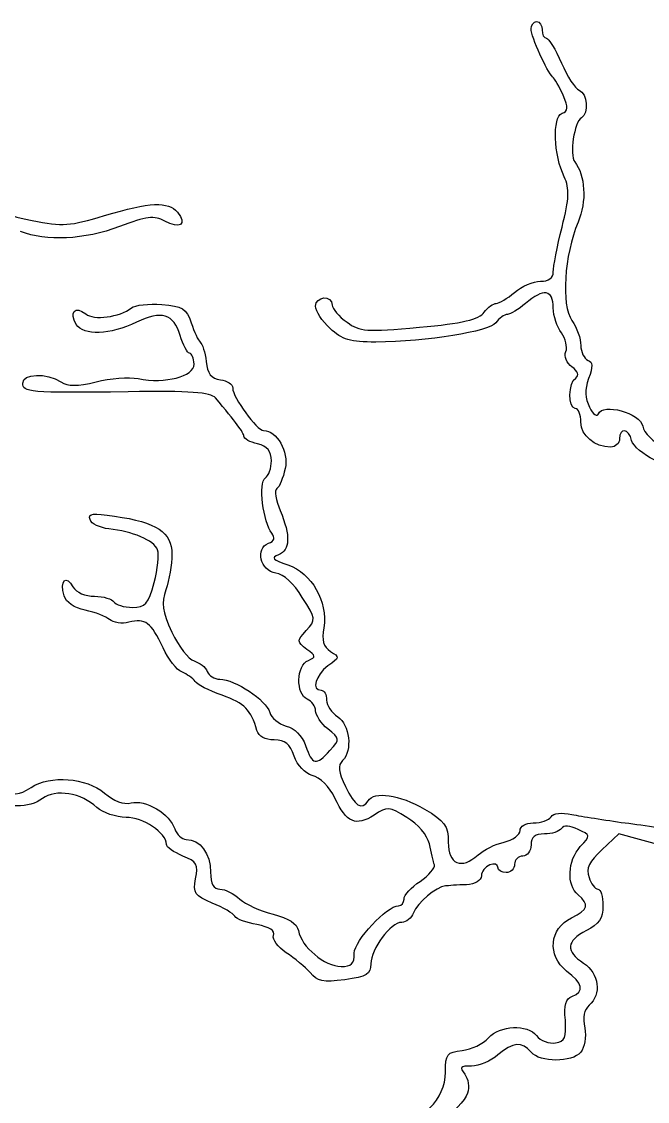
# Model space of a CAD drawing. Extents: x 0 to 12.7, y 0 to 7.2.
# Drawn here: x 2.874 to 4.133, y 3.185 to 5.356 of the extents above; entities that cross this region are included whole.
import ezdxf

# ---------------------------------------------------------------- set-up
doc = ezdxf.new("R2010")
doc.units = 0
doc.header["$MEASUREMENT"] = 0
doc.layers.get('0').update_dxf_attribs({"linetype": 'CONTINUOUS'})

msp = doc.modelspace()

# ---------------------------------------------------------------- linework, layer by layer
at = {"color": 0}
for p, q in [((4.07547, 3.72233), (4.04107, 3.69011)), ((4.16553, 3.69792), (4.07547, 3.72233))]:
    msp.add_line(p, q, dxfattribs=at)
for points in [[(3.89887, 5.34125), (3.89887, 5.34907), (3.9044, 5.35574), (3.90994, 5.35574)], [(3.94211, 5.24463), (3.93104, 5.25461), (3.89887, 5.3246), (3.89887, 5.34125)], [(3.90994, 5.35574), (3.91661, 5.35574), (3.92106, 5.34799), (3.92106, 5.33903)], [(3.92106, 5.33903), (3.92106, 5.33014), (3.92437, 5.32238), (3.9299, 5.32238)], [(3.9299, 5.32238), (3.93435, 5.32238), (3.94769, 5.30018), (3.95996, 5.2724)], [(3.95996, 5.2724), (3.97108, 5.24571), (3.98774, 5.22021), (3.9955, 5.21793)], [(3.96326, 5.2079), (3.95551, 5.22456), (3.94661, 5.24126), (3.94211, 5.24463)], [(3.9955, 5.21793), (4.01215, 5.21126), (4.01551, 5.17128), (3.99994, 5.16238)], [(3.96104, 5.17128), (3.97325, 5.17572), (3.97439, 5.1824), (3.96326, 5.2079)], [(3.9655, 5.04351), (3.94439, 5.08686), (3.94103, 5.16347), (3.96104, 5.17128)], [(3.99994, 5.16238), (3.98551, 5.15354), (3.97547, 5.08794), (3.9866, 5.07346)], [(3.9866, 5.07346), (4.00771, 5.04796), (4.01107, 4.99349), (3.99328, 4.95236)], [(2.82661, 5.04351), (2.7921, 4.99121), (2.80436, 4.97456), (2.89546, 4.95574)], [(3.96104, 4.94239), (3.97547, 5.00125), (3.97661, 5.01904), (3.9655, 5.04351)], [(3.04101, 4.96571), (3.13325, 4.99349), (3.16878, 4.99457), (3.18772, 4.97239)], [(3.18772, 4.97239), (3.20768, 4.94797), (3.19211, 4.93793), (3.16217, 4.95458)], [(2.89546, 4.95574), (2.95768, 4.94353), (2.97103, 4.94461), (3.04101, 4.96571)], [(3.16217, 4.95458), (3.141, 4.96571), (3.12543, 4.96463), (3.07101, 4.94353)], [(3.99328, 4.95236), (3.9655, 4.88569), (3.95882, 4.78569), (3.98101, 4.75461)], [(3.07101, 4.94353), (2.99989, 4.91683), (2.92432, 4.91347), (2.87213, 4.93349)], [(3.94331, 4.85232), (3.94331, 4.86236), (3.95107, 4.90354), (3.96104, 4.94239)], [(3.91769, 4.8335), (3.93435, 4.8335), (3.94331, 4.84011), (3.94331, 4.85232)], [(3.8655, 4.81125), (3.87993, 4.82346), (3.90326, 4.8335), (3.91769, 4.8335)], [(3.94331, 4.78011), (3.94331, 4.81685), (3.92329, 4.82021), (3.88775, 4.78907)], [(3.4655, 4.78347), (3.4655, 4.8035), (3.49886, 4.80681), (3.49886, 4.78569)], [(3.82883, 4.78907), (3.83436, 4.78907), (3.85107, 4.79904), (3.8655, 4.81125)], [(2.98438, 4.74681), (2.96881, 4.77018), (2.98215, 4.78569), (3.00319, 4.7679)], [(3.00319, 4.7679), (3.01992, 4.75461), (3.07101, 4.76129), (3.09549, 4.78011)], [(3.09549, 4.78011), (3.10211, 4.78569), (3.12989, 4.78907), (3.15657, 4.78683)], [(3.15657, 4.78683), (3.19764, 4.78347), (3.20546, 4.77903), (3.2155, 4.75017)], [(3.49436, 4.73904), (3.47879, 4.75353), (3.4655, 4.77349), (3.4655, 4.78347)], [(3.49886, 4.78569), (3.49886, 4.77903), (3.51215, 4.76237), (3.52881, 4.75125)], [(3.80442, 4.77126), (3.81218, 4.78131), (3.82324, 4.78907), (3.82883, 4.78907)], [(3.88775, 4.78907), (3.87326, 4.77686), (3.85661, 4.76682), (3.85107, 4.76682)], [(3.95996, 4.73014), (3.95107, 4.74121), (3.94331, 4.76346), (3.94331, 4.78011)], [(3.19325, 4.72456), (3.1799, 4.7679), (3.15549, 4.77572), (3.10547, 4.75125)], [(3.67437, 4.74121), (3.76107, 4.74908), (3.79438, 4.75678), (3.80442, 4.77126)], [(3.85107, 4.76682), (3.84549, 4.76682), (3.83436, 4.75906), (3.82775, 4.75017)], [(3.10547, 4.75125), (3.05214, 4.72575), (2.99881, 4.72347), (2.98438, 4.74681)], [(3.2155, 4.75017), (3.22103, 4.73128), (3.22993, 4.71463), (3.23324, 4.71126)], [(3.58658, 4.71126), (3.53549, 4.71126), (3.51882, 4.71571), (3.49436, 4.73904)], [(3.52881, 4.75125), (3.55442, 4.73236), (3.56662, 4.73128), (3.67437, 4.74121)], [(3.82775, 4.75017), (3.81435, 4.73236), (3.69103, 4.71235), (3.58658, 4.71126)], [(3.98101, 4.75461), (3.99104, 4.74013), (3.99886, 4.71793), (3.99886, 4.70458)], [(3.21212, 4.68901), (3.20768, 4.68901), (3.19883, 4.70574), (3.19325, 4.72456)], [(3.96881, 4.69239), (3.97217, 4.70122), (3.96772, 4.71793), (3.95996, 4.73014)], [(3.23324, 4.71126), (3.23774, 4.7079), (3.24328, 4.69015), (3.24544, 4.67236)], [(3.98101, 4.66124), (3.96994, 4.669), (3.96436, 4.6824), (3.96881, 4.69239)], [(3.99886, 4.70458), (3.99886, 4.69125), (4.00549, 4.6779), (4.01329, 4.67453)], [(3.22103, 4.66683), (3.22103, 4.67904), (3.21658, 4.68901), (3.21212, 4.68901)], [(3.24544, 4.67236), (3.24767, 4.64794), (3.25549, 4.63792), (3.27436, 4.63569)], [(4.01329, 4.67453), (4.02328, 4.67128), (4.02328, 4.66233), (4.01438, 4.63792)], [(2.87657, 4.62901), (2.87657, 4.64794), (2.92432, 4.65012), (2.95324, 4.63129)], [(3.10878, 4.63792), (3.16325, 4.62685), (3.22103, 4.64242), (3.22103, 4.66683)], [(3.98882, 4.63906), (3.9955, 4.64458), (3.99328, 4.65235), (3.98101, 4.66124)], [(3.08882, 4.61128), (2.88769, 4.60906), (2.87657, 4.61014), (2.87657, 4.62901)], [(2.95324, 4.63129), (2.96881, 4.62235), (2.98546, 4.62235), (3.02436, 4.63129)], [(3.02436, 4.63129), (3.05214, 4.63906), (3.0899, 4.64122), (3.10878, 4.63792)], [(3.27436, 4.63569), (3.28771, 4.63346), (3.29883, 4.62685), (3.29883, 4.61897)], [(3.98774, 4.5779), (3.97325, 4.5779), (3.97325, 4.6301), (3.98882, 4.63906)], [(4.01438, 4.63792), (4.00662, 4.61464), (4.00662, 4.59907), (4.0166, 4.58014)], [(3.26432, 4.59907), (3.25439, 4.61014), (3.21322, 4.61344), (3.08882, 4.61128)], [(3.29883, 4.61897), (3.29883, 4.60015), (3.34765, 4.53347), (3.36106, 4.53347)], [(3.32107, 4.52235), (3.32107, 4.52903), (3.3055, 4.55013), (3.26432, 4.59907)], [(4.0344, 4.56679), (4.04215, 4.59011), (4.11882, 4.56793), (4.12326, 4.54237)], [(3.99886, 4.55013), (3.99886, 4.56569), (3.99442, 4.5779), (3.98774, 4.5779)], [(4.0166, 4.58014), (4.02328, 4.56569), (4.03217, 4.56017), (4.0344, 4.56679)], [(4.05881, 4.50017), (4.02664, 4.50017), (3.99886, 4.52344), (3.99886, 4.55013)], [(4.10101, 4.51346), (4.09549, 4.53792), (4.07661, 4.54015), (4.07661, 4.51682)], [(4.12326, 4.54237), (4.12549, 4.52903), (4.14442, 4.51014), (4.16553, 4.49903)], [(3.34885, 4.50678), (3.33328, 4.51014), (3.32107, 4.51682), (3.32107, 4.52235)], [(3.36106, 4.53347), (3.38769, 4.53347), (3.41211, 4.49121), (3.4044, 4.45682)], [(4.07661, 4.51682), (4.07661, 4.50786), (4.06885, 4.50017), (4.05881, 4.50017)], [(3.37663, 4.47239), (3.37663, 4.4924), (3.36882, 4.50125), (3.34885, 4.50678)], [(4.1466, 4.47456), (4.1244, 4.4846), (4.10439, 4.50233), (4.10101, 4.51346)], [(3.36436, 4.43793), (3.37104, 4.44239), (3.37663, 4.4579), (3.37663, 4.47239)], [(3.4044, 4.45682), (3.3999, 4.43793), (3.39328, 4.42019), (3.38769, 4.41683)], [(3.37771, 4.32682), (3.35992, 4.34793), (3.34993, 4.43012), (3.36436, 4.43793)], [(3.38769, 4.41683), (3.38217, 4.41347), (3.38547, 4.3935), (3.39438, 4.37235)], [(3.0121, 4.3546), (3.00771, 4.36681), (3.01768, 4.36789), (3.06104, 4.36128)], [(3.39438, 4.37235), (3.41547, 4.32124), (3.41433, 4.29346), (3.391, 4.28347)], [(3.04992, 4.33567), (3.03217, 4.33794), (3.01432, 4.34571), (3.0121, 4.3546)], [(3.06104, 4.36128), (3.1466, 4.34901), (3.1766, 4.329), (3.1766, 4.28456)], [(3.14768, 4.29346), (3.141, 4.31233), (3.09657, 4.33128), (3.04992, 4.33567)], [(3.37104, 4.30681), (3.38325, 4.31125), (3.38439, 4.31787), (3.37771, 4.32682)], [(3.38547, 4.24675), (3.35439, 4.25125), (3.34326, 4.29676), (3.37104, 4.30681)], [(3.141, 4.22792), (3.14768, 4.25461), (3.15104, 4.28456), (3.14768, 4.29346)], [(3.1766, 4.28456), (3.1766, 4.2646), (3.17106, 4.23236), (3.16433, 4.21343)], [(3.391, 4.28347), (3.37543, 4.27789), (3.37879, 4.27344), (3.40994, 4.26346)], [(3.40994, 4.26346), (3.45768, 4.24675), (3.4899, 4.19011), (3.48215, 4.13683)], [(2.9599, 4.20122), (2.94993, 4.23128), (2.96436, 4.24457), (2.97771, 4.21897)], [(3.43881, 4.19792), (3.42215, 4.22569), (3.40104, 4.24457), (3.38547, 4.24675)], [(2.97771, 4.21897), (2.98438, 4.2079), (3.00211, 4.20014), (3.02106, 4.20014)], [(3.09765, 4.1779), (3.12326, 4.1779), (3.12879, 4.18457), (3.141, 4.22792)], [(3.16433, 4.21343), (3.15549, 4.18565), (3.15657, 4.17128), (3.1766, 4.12793)], [(3.00211, 4.17236), (2.98101, 4.17681), (2.96322, 4.18793), (2.9599, 4.20122)], [(3.02106, 4.20014), (3.03879, 4.20014), (3.05658, 4.19456), (3.05994, 4.18901)], [(3.44656, 4.13129), (3.46658, 4.15349), (3.46658, 4.15457), (3.43881, 4.19792)], [(3.05106, 4.15349), (3.04438, 4.15907), (3.02214, 4.16792), (3.00211, 4.17236)], [(3.05994, 4.18901), (3.06326, 4.18349), (3.07992, 4.1779), (3.09765, 4.1779)], [(3.0899, 4.14794), (3.07661, 4.14458), (3.05875, 4.14675), (3.05106, 4.15349)], [(3.15881, 4.09679), (3.13433, 4.14794), (3.12326, 4.15679), (3.0899, 4.14794)], [(3.1766, 4.12793), (3.18989, 4.09901), (3.20996, 4.07346), (3.22103, 4.07015)], [(3.44769, 4.09347), (3.42774, 4.10906), (3.42774, 4.11014), (3.44656, 4.13129)], [(3.48215, 4.13683), (3.47771, 4.11122), (3.48101, 4.09901), (3.4955, 4.08903)], [(3.19656, 4.04796), (3.18658, 4.05122), (3.16986, 4.07346), (3.15881, 4.09679)], [(3.45107, 4.07124), (3.46658, 4.0779), (3.46658, 4.08008), (3.44769, 4.09347)], [(3.4955, 4.08903), (3.51432, 4.0779), (3.51432, 4.07682), (3.4899, 4.06017)], [(3.22103, 4.07015), (3.23215, 4.06679), (3.24436, 4.05789), (3.24767, 4.04904)], [(3.44883, 3.99349), (3.42546, 4.00233), (3.4266, 4.06233), (3.45107, 4.07124)], [(3.22325, 4.02903), (3.21881, 4.03564), (3.2066, 4.04346), (3.19656, 4.04796)], [(3.24767, 4.04904), (3.25103, 4.0401), (3.26215, 4.03347), (3.27328, 4.03347)], [(3.4899, 4.06017), (3.4655, 4.04124), (3.4566, 4.01124), (3.47661, 4.01124)], [(3.27772, 4.00125), (3.25103, 4.01014), (3.22661, 4.02344), (3.22325, 4.02903)], [(3.27328, 4.03347), (3.30322, 4.03347), (3.3666, 3.99121), (3.37326, 3.96679)], [(3.34765, 3.93007), (3.33544, 3.97233), (3.32324, 3.98454), (3.27772, 4.00125)], [(3.47661, 4.01124), (3.48329, 4.01124), (3.48774, 4.00233), (3.48774, 3.99121)], [(3.4655, 3.97017), (3.4655, 3.979), (3.45768, 3.98899), (3.44883, 3.99349)], [(3.48774, 3.99121), (3.48774, 3.98128), (3.49767, 3.96571), (3.50993, 3.95785)], [(3.37326, 3.96679), (3.37663, 3.95568), (3.391, 3.94347), (3.40657, 3.93901)], [(3.4899, 3.93343), (3.47661, 3.94456), (3.4655, 3.96121), (3.4655, 3.97017)], [(3.50993, 3.95785), (3.53435, 3.94239), (3.53993, 3.89008), (3.51992, 3.87017)], [(3.38217, 3.91124), (3.36436, 3.91124), (3.35101, 3.919), (3.34765, 3.93007)], [(3.40657, 3.93901), (3.42324, 3.93565), (3.43772, 3.92014), (3.44547, 3.90012)], [(3.49436, 3.89008), (3.51551, 3.91342), (3.51432, 3.91342), (3.4899, 3.93343)], [(3.42215, 3.87901), (3.41433, 3.90349), (3.4044, 3.91124), (3.38217, 3.91124)], [(3.44547, 3.90012), (3.45876, 3.86014), (3.46658, 3.85906), (3.49436, 3.89008)], [(3.45876, 3.84011), (3.44439, 3.84347), (3.42882, 3.86014), (3.42215, 3.87901)], [(3.51992, 3.87017), (3.50993, 3.86014), (3.51107, 3.84674), (3.52544, 3.81787)], [(2.89328, 3.81569), (2.93213, 3.84119), (3.00439, 3.83567), (3.04101, 3.80458)], [(3.50439, 3.79454), (3.49328, 3.81679), (3.47433, 3.83681), (3.45876, 3.84011)], [(2.82101, 3.81569), (2.86214, 3.79904), (2.86768, 3.79904), (2.89328, 3.81569)], [(3.02544, 3.77572), (2.9955, 3.80458), (2.94211, 3.81342), (2.91656, 3.79346)], [(3.04101, 3.80458), (3.05994, 3.78792), (3.07878, 3.78125), (3.09435, 3.78456)], [(3.52544, 3.81787), (3.54438, 3.77789), (3.55881, 3.76899), (3.57107, 3.78901)], [(3.57107, 3.78901), (3.58328, 3.80903), (3.63439, 3.80122), (3.6844, 3.77235)], [(2.91656, 3.79346), (2.88878, 3.77344), (2.84543, 3.77344), (2.79546, 3.79454)], [(3.09435, 3.78456), (3.12326, 3.79237), (3.17324, 3.76232), (3.18218, 3.73236)], [(3.58328, 3.76014), (3.5466, 3.73682), (3.52772, 3.74457), (3.50439, 3.79454)], [(3.08436, 3.75569), (3.06435, 3.75569), (3.03771, 3.7646), (3.02544, 3.77572)], [(3.64882, 3.75569), (3.61322, 3.77789), (3.60997, 3.77789), (3.58328, 3.76014)], [(3.6844, 3.77235), (3.72547, 3.74794), (3.73215, 3.73899), (3.73215, 3.70568)], [(3.90326, 3.74457), (3.91883, 3.74457), (3.93435, 3.75011), (3.93886, 3.75678)], [(3.93886, 3.75678), (3.94331, 3.7646), (3.95996, 3.76568), (3.98101, 3.76124)], [(3.98101, 3.76124), (3.99994, 3.75786), (4.04769, 3.75011), (4.08772, 3.74457)], [(3.16547, 3.70122), (3.16547, 3.72456), (3.11882, 3.75569), (3.08436, 3.75569)], [(3.69439, 3.70231), (3.68994, 3.72017), (3.67215, 3.74121), (3.64882, 3.75569)], [(3.87663, 3.729), (3.87663, 3.7379), (3.88775, 3.74457), (3.90326, 3.74457)], [(3.99328, 3.73128), (3.97661, 3.73899), (3.96436, 3.74013), (3.95996, 3.73346)], [(4.08772, 3.74457), (4.12771, 3.74013), (4.18218, 3.73008), (4.20996, 3.72342)], [(3.18218, 3.73236), (3.18658, 3.72125), (3.19656, 3.71121), (3.20546, 3.71121)], [(3.8444, 3.70568), (3.86214, 3.71012), (3.87663, 3.72017), (3.87663, 3.729)], [(3.92546, 3.72233), (3.90663, 3.72233), (3.89887, 3.71679), (3.89887, 3.70014)], [(3.95996, 3.73346), (3.95551, 3.72678), (3.94103, 3.72233), (3.92546, 3.72233)], [(3.99772, 3.69678), (4.01882, 3.71897), (4.01882, 3.72017), (3.99328, 3.73128)], [(3.19883, 3.6779), (3.1799, 3.68565), (3.16547, 3.69564), (3.16547, 3.70122)], [(3.20546, 3.71121), (3.23324, 3.71121), (3.25439, 3.68235), (3.25439, 3.64567)], [(3.70437, 3.6601), (3.70215, 3.66678), (3.69769, 3.68565), (3.69439, 3.70231)], [(3.73215, 3.70568), (3.73215, 3.66124), (3.75879, 3.65012), (3.79215, 3.68007)], [(3.79215, 3.68007), (3.80322, 3.69011), (3.82775, 3.70231), (3.8444, 3.70568)], [(3.89887, 3.70014), (3.89887, 3.68793), (3.89106, 3.6779), (3.88217, 3.6779)], [(3.99328, 3.6001), (3.96994, 3.61897), (3.97217, 3.669), (3.99772, 3.69678)], [(3.22433, 3.63232), (3.22993, 3.6601), (3.22661, 3.66678), (3.19883, 3.6779)], [(3.88217, 3.6779), (3.87326, 3.6779), (3.8655, 3.67014), (3.8655, 3.66124)], [(4.04107, 3.69011), (4.01551, 3.66678), (4.00879, 3.65349), (4.01551, 3.63456)], [(3.67546, 3.62679), (3.69331, 3.639), (3.7066, 3.65457), (3.70437, 3.6601)], [(3.81554, 3.6601), (3.80658, 3.65565), (3.79883, 3.64675), (3.79883, 3.63792)], [(3.83219, 3.65565), (3.83219, 3.66124), (3.82438, 3.66342), (3.81554, 3.6601)], [(3.84885, 3.64453), (3.83996, 3.64453), (3.83219, 3.64903), (3.83219, 3.65565)], [(3.8655, 3.66124), (3.8655, 3.65229), (3.85769, 3.64453), (3.84885, 3.64453)], [(3.25771, 3.58344), (3.22217, 3.59793), (3.21881, 3.60346), (3.22433, 3.63232)], [(3.25439, 3.64567), (3.25439, 3.62125), (3.25993, 3.61122), (3.27328, 3.61122)], [(3.64328, 3.59119), (3.64328, 3.59901), (3.65771, 3.61567), (3.67546, 3.62679)], [(3.79883, 3.63792), (3.79883, 3.62896), (3.78657, 3.62125), (3.76882, 3.62011)], [(4.01551, 3.63456), (4.01882, 3.62235), (4.02772, 3.61122), (4.03326, 3.61122)], [(3.27328, 3.61122), (3.28326, 3.61122), (3.301, 3.60232), (3.31326, 3.59119)], [(3.72661, 3.61789), (3.70768, 3.61567), (3.66992, 3.58453), (3.66217, 3.56342)], [(3.76882, 3.62011), (3.75103, 3.62011), (3.73215, 3.61789), (3.72661, 3.61789)], [(4.03326, 3.61122), (4.03885, 3.61122), (4.04329, 3.59674), (4.04329, 3.5779)], [(3.30322, 3.55675), (3.29992, 3.56233), (3.27989, 3.57454), (3.25771, 3.58344)], [(3.31326, 3.59119), (3.32437, 3.58128), (3.35439, 3.56679), (3.37993, 3.56119)], [(3.63217, 3.5779), (3.63883, 3.5779), (3.64328, 3.58453), (3.64328, 3.59119)], [(3.97993, 3.5535), (4.01438, 3.57015), (4.0166, 3.58008), (3.99328, 3.6001)], [(3.37993, 3.56119), (3.41211, 3.55231), (3.42774, 3.54237), (3.43099, 3.52789)], [(3.54329, 3.48236), (3.54329, 3.50786), (3.60878, 3.5779), (3.63217, 3.5779)], [(3.66217, 3.56342), (3.65881, 3.5535), (3.64768, 3.54454), (3.63883, 3.54454)], [(4.04329, 3.5779), (4.04329, 3.55231), (4.03549, 3.54118), (4.00999, 3.52789)], [(3.34765, 3.5401), (3.32661, 3.54346), (3.30658, 3.55122), (3.30322, 3.55675)], [(3.38103, 3.51785), (3.38439, 3.52789), (3.37326, 3.53456), (3.34765, 3.5401)], [(3.63883, 3.54454), (3.6166, 3.54454), (3.57661, 3.49121), (3.57661, 3.46121)], [(3.96994, 3.44672), (3.93104, 3.47786), (3.93549, 3.53233), (3.97993, 3.5535)], [(3.40657, 3.48346), (3.38992, 3.49457), (3.37771, 3.51014), (3.38103, 3.51785)], [(3.43099, 3.52789), (3.43658, 3.49567), (3.48438, 3.45568), (3.5166, 3.45568)], [(4.00999, 3.52789), (3.96881, 3.50678), (3.96772, 3.48682), (4.00439, 3.46229)], [(3.45437, 3.44347), (3.44547, 3.45458), (3.42324, 3.47233), (3.40657, 3.48346)], [(3.5166, 3.45568), (3.53771, 3.45568), (3.54329, 3.46121), (3.54329, 3.48236)], [(3.57661, 3.46121), (3.57661, 3.44011), (3.56879, 3.43565), (3.52436, 3.42899)], [(4.00439, 3.46229), (4.03549, 3.44239), (4.04107, 3.39903), (4.01551, 3.37788)], [(3.52436, 3.42899), (3.47993, 3.42344), (3.46881, 3.42567), (3.45437, 3.44347)], [(3.98101, 3.39567), (4.00662, 3.40565), (4.00325, 3.42122), (3.96994, 3.44672)], [(3.96772, 3.34793), (3.96436, 3.37788), (3.96881, 3.39117), (3.98101, 3.39567)], [(4.01551, 3.37788), (4.00549, 3.36897), (4.00217, 3.35346), (4.00662, 3.33236)], [(3.94769, 3.30231), (3.96772, 3.30567), (3.96994, 3.31233), (3.96772, 3.34793)], [(3.81326, 3.31233), (3.83658, 3.33789), (3.89106, 3.34011), (3.90994, 3.31679)], [(4.00662, 3.33236), (4.00999, 3.31342), (4.00662, 3.29346), (3.99886, 3.28342)], [(3.75993, 3.28678), (3.77881, 3.28901), (3.80214, 3.30007), (3.81326, 3.31233)], [(3.89887, 3.28342), (3.87993, 3.30567), (3.86328, 3.30458), (3.83219, 3.27789)], [(3.90994, 3.31679), (3.91769, 3.30675), (3.93549, 3.30007), (3.94769, 3.30231)], [(3.72661, 3.24343), (3.72661, 3.28006), (3.72993, 3.28342), (3.75993, 3.28678)], [(3.99886, 3.28342), (3.98101, 3.26232), (3.91661, 3.26232), (3.89887, 3.28342)], [(3.83219, 3.27789), (3.81771, 3.26568), (3.79438, 3.25564), (3.77881, 3.25564)], [(3.63325, 3.15013), (3.6766, 3.139), (3.72661, 3.18896), (3.72661, 3.24343)], [(3.77881, 3.25564), (3.75657, 3.25564), (3.75439, 3.25347), (3.76551, 3.23899)], [(3.76551, 3.23899), (3.77219, 3.23008), (3.77544, 3.21338), (3.77106, 3.20117)], [(3.77106, 3.20117), (3.76107, 3.16894), (3.67774, 3.11122), (3.64106, 3.11122)]]:
    msp.add_open_spline(points, degree=3, dxfattribs=at)

doc.saveas('drawing.dxf')
